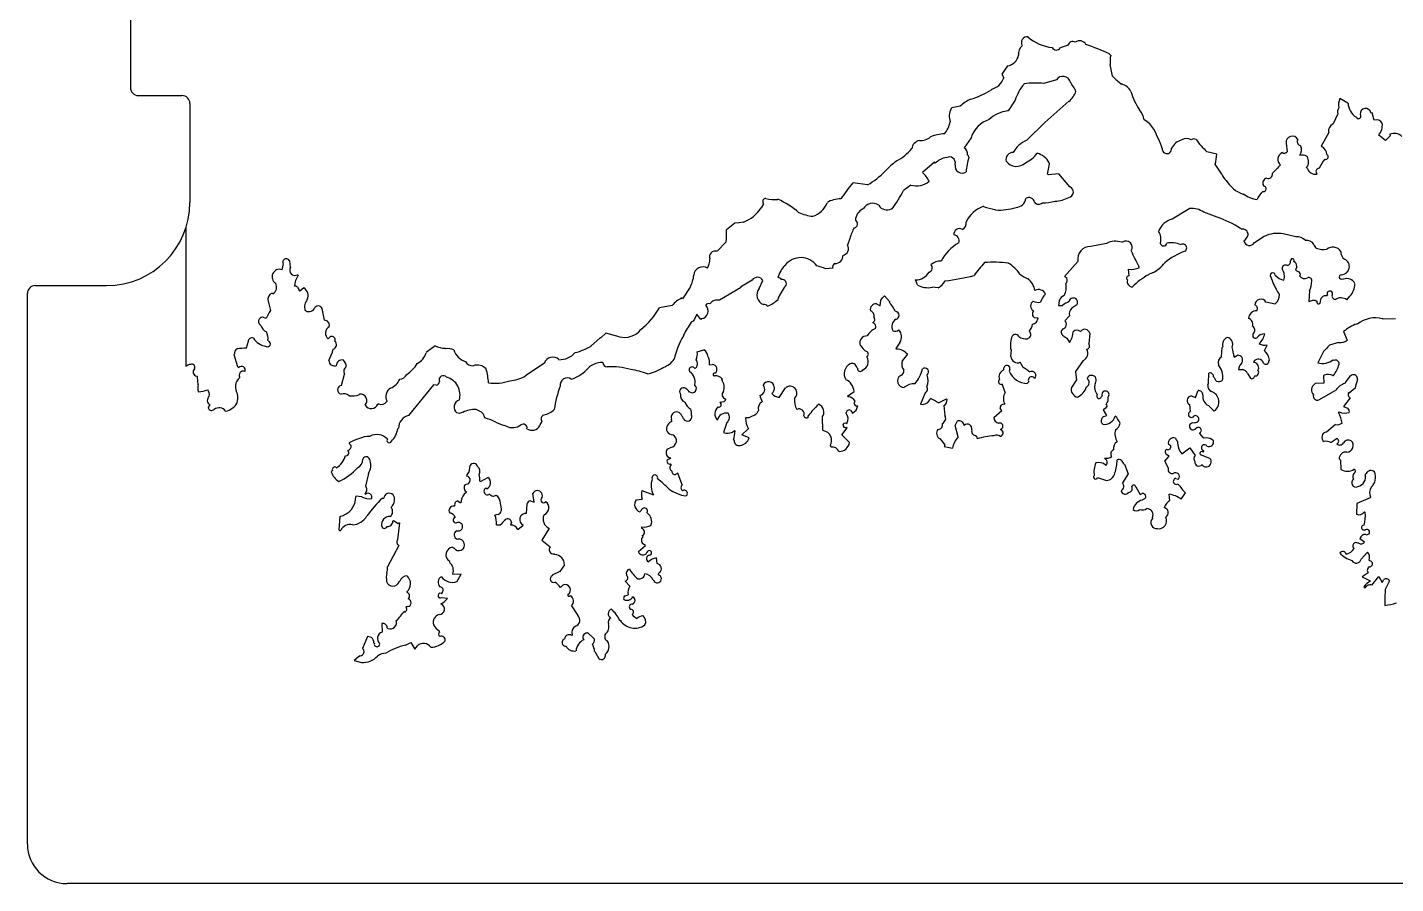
# Model space of a CAD drawing. Header units: millimetres. Extents: x -510 to 170, y -356 to 356.
# Drawn here: x -510.3 to -337.6, y -355.5 to -247.4 of the extents above; entities that cross this region are included whole.
import ezdxf

# ---------------------------------------------------------------- set-up
doc = ezdxf.new("R2010")
doc.units = ezdxf.units.MM

msp = doc.modelspace()

# ---------------------------------------------------------------- linework, layer by layer
at = {"color": 7, "linetype": 'Continuous', "lineweight": 25}
for p, q in [((-497.25, -234), (-497.25, -255)), ((-378.97, -249.63), (-379.97, -249.99)), ((-373.59, -250.9), (-373.76, -250.74)), ((-386.59, -252.26), (-387.32, -253.29)), ((-387.32, -253.29), (-387.05, -253.78)), ((-373.35, -253.57), (-373.64, -252.08)), ((-388.6, -255.24), (-388.68, -255.33)), ((-380.44, -254.02), (-382.02, -254.48)), ((-496.25, -256), (-490.75, -256)), ((-489.75, -257), (-489.75, -269.5)), ((-385.64, -256.59), (-386.52, -257.95)), ((-381.88, -259.41), (-378.86, -256.73)), ((-343.65, -256.95), (-344.67, -256.39)), ((-393.64, -257.56), (-393.72, -257.64)), ((-392.56, -257.36), (-393.64, -257.56)), ((-386.52, -257.95), (-386.61, -257.95)), ((-344.95, -258.32), (-345.5, -259.59)), ((-340.61, -258.2), (-340.77, -258.21)), ((-340.33, -259.11), (-340.61, -258.2)), ((-384.16, -261.65), (-381.88, -259.41)), ((-391.2, -261.34), (-392.08, -262.61)), ((-351.46, -262.01), (-351.34, -263.09)), ((-349.61, -262.38), (-349.69, -262.3)), ((-346.06, -260.69), (-347.02, -262.39)), ((-338.92, -261.67), (-339.78, -261.02)), ((-338.35, -261.07), (-338.92, -261.67)), ((-338.36, -260.9), (-338.35, -261.07)), ((-360.2, -263.42), (-361.46, -263.12)), ((-347.02, -262.39), (-346.93, -262.47)), ((-395.82, -264.43), (-397.31, -265.72)), ((-395.71, -264.55), (-395.82, -264.43)), ((-393.2, -264.74), (-393.2, -264.65)), ((-381.54, -265.92), (-381.32, -264.66)), ((-381.32, -264.58), (-381.33, -264.5)), ((-381.32, -264.66), (-381.32, -264.58)), ((-359.55, -265.91), (-360.42, -264.68)), ((-348.78, -265.2), (-348.86, -265.12)), ((-347.69, -265.54), (-347.59, -265.92)), ((-404.25, -267.29), (-406.09, -267.01)), ((-398.81, -267.31), (-399.71, -268.01)), ((-381.45, -266), (-381.54, -265.92)), ((-380.12, -265.88), (-381.45, -266)), ((-378.74, -267.52), (-380.12, -265.88)), ((-354.32, -267.36), (-354.32, -267.44)), ((-417.4, -269.66), (-417.68, -270.19)), ((-401.15, -270.3), (-401.24, -270.31)), ((-388.19, -270.37), (-388.11, -270.45)), ((-363.61, -270.28), (-365.83, -271.6)), ((-360.15, -271.36), (-361.84, -270.74)), ((-490.25, -272.7), (-490.25, -290.23)), ((-421.01, -272.1), (-422.07, -272.96)), ((-420.45, -272.09), (-421.01, -272.1)), ((-419.91, -271.98), (-420.45, -272.09)), ((-406.49, -274.05), (-406.8, -274.89)), ((-357.1, -272.87), (-357.18, -272.79)), ((-354.23, -273.79), (-355.46, -274.58)), ((-350.22, -273.85), (-351.81, -273.48)), ((-422.11, -274.47), (-423.25, -275.67)), ((-374.11, -274.67), (-376.11, -275.06)), ((-372.11, -274.53), (-372.19, -274.53)), ((-477.98, -277.25), (-478.13, -278)), ((-477.16, -276.89), (-477.24, -276.81)), ((-477.05, -277.72), (-477.16, -276.89)), ((-408.64, -277.78), (-409.56, -277.89)), ((-377.73, -276.94), (-379.43, -278.83)), ((-370.01, -277.65), (-370.02, -277.57)), ((-370.01, -277.73), (-370.01, -277.65)), ((-350.1, -277.57), (-350.27, -278.03)), ((-476.1, -278.7), (-476.19, -278.62)), ((-418.8, -279.31), (-420.29, -280.19)), ((-417.94, -280.38), (-417.47, -279.36)), ((-397.97, -279.92), (-398.23, -279.26)), ((-379.43, -278.83), (-379.13, -279.03)), ((-371.24, -278.77), (-371.34, -277.94)), ((-368.74, -278.54), (-368.82, -278.62)), ((-368.3, -278.38), (-368.74, -278.54)), ((-350.27, -278.03), (-349.86, -278.26)), ((-349.86, -278.26), (-349.73, -278.46)), ((-349.67, -278.68), (-349.75, -278.77)), ((-349.73, -278.46), (-349.67, -278.68)), ((-344.22, -279.21), (-344.47, -279.19)), ((-510.25, -350.5), (-510.25, -281)), ((-509.25, -280), (-500.25, -280)), ((-479.3, -281.05), (-479.39, -280.97)), ((-475.88, -280.7), (-475.97, -280.62)), ((-475.39, -280.27), (-475.88, -280.7)), ((-426.64, -280.2), (-427.61, -281.65)), ((-420.28, -280.27), (-422.92, -281.85)), ((-420.29, -280.19), (-420.28, -280.27)), ((-402.38, -281.53), (-402.11, -281.28)), ((-402.11, -281.28), (-401.5, -282.02)), ((-395.36, -280.26), (-396.12, -280.2)), ((-348.52, -280.66), (-348.57, -282)), ((-346.33, -281.27), (-346.25, -281.18)), ((-343.81, -281.79), (-343.4, -281.33)), ((-479.86, -281.98), (-479.58, -283.14)), ((-472.77, -284.38), (-473.06, -282.88)), ((-428.92, -282.52), (-430.5, -282.81)), ((-427.61, -281.65), (-427.69, -281.56)), ((-403.13, -282.31), (-402.66, -282.55)), ((-402.66, -282.55), (-402.58, -281.84)), ((-402.58, -281.84), (-402.38, -281.53)), ((-401.5, -282.02), (-401.5, -282.1)), ((-380.09, -281.91), (-380.17, -282.53)), ((-380.17, -282.53), (-379.67, -282.49)), ((-377.85, -282.41), (-378.48, -282.86)), ((-354.01, -282.06), (-352.83, -282.28)), ((-348.57, -282), (-348.07, -281.82)), ((-348.07, -281.82), (-347.81, -281.85)), ((-347.81, -281.85), (-347.57, -281.97)), ((-480.14, -284.16), (-480.57, -283.98)), ((-426.27, -284.47), (-426.52, -284.63)), ((-426.07, -284.25), (-426.27, -284.47)), ((-425.8, -283.6), (-426.07, -284.25)), ((-425.28, -284.26), (-425.8, -283.6)), ((-425.2, -284.17), (-425.28, -284.26)), ((-383.45, -284.87), (-383.18, -284.78)), ((-382.72, -284.1), (-383.2, -284.06)), ((-383.18, -284.78), (-382.95, -284.61)), ((-382.95, -284.61), (-382.72, -284.1)), ((-378.79, -283.83), (-379.36, -284.43)), ((-339.23, -284.25), (-339.31, -284.17)), ((-337.64, -284.21), (-339.23, -284.25)), ((-472.01, -286.44), (-472.29, -286.71)), ((-472.16, -285.2), (-472.17, -285.12)), ((-437.27, -286.01), (-437.92, -286.61)), ((-435.59, -286.46), (-437.27, -286.01)), ((-427.48, -286.24), (-427.48, -286.32)), ((-383.84, -285.8), (-383.84, -285.72)), ((-379.56, -286.36), (-379.47, -286.44)), ((-379.47, -286.44), (-379.23, -286.54)), ((-376.22, -286.01), (-376.36, -287.36)), ((-344.2, -285.81), (-343.76, -286.89)), ((-342.47, -284.84), (-342.56, -284.85)), ((-482.4, -287.07), (-482.63, -287.91)), ((-479.89, -286.92), (-479.81, -287)), ((-471.77, -288.39), (-471.67, -288.03)), ((-458.8, -287.6), (-459.95, -288.46)), ((-457.45, -287.98), (-457.54, -287.9)), ((-438.01, -286.61), (-439.15, -287.65)), ((-437.92, -286.61), (-438.01, -286.61)), ((-425.75, -288.37), (-424.92, -288.09)), ((-400.19, -287.17), (-400.67, -287.94)), ((-400.67, -287.94), (-400.59, -288.02)), ((-386.12, -288.12), (-386.2, -288.04)), ((-386.18, -288.96), (-386.12, -288.12)), ((-384.07, -286.73), (-383.98, -286.64)), ((-379.23, -286.54), (-379.1, -286.64)), ((-379.1, -286.64), (-378.79, -287.17)), ((-359.59, -288.99), (-359.53, -287.82)), ((-359.53, -287.82), (-359.45, -287.73)), ((-354.17, -288.17), (-353.86, -287.5)), ((-346.36, -287.92), (-346.73, -288.31)), ((-346.18, -287.73), (-346.36, -287.92)), ((-346, -287.53), (-346.18, -287.73)), ((-344.83, -287.17), (-346, -287.53)), ((-484.11, -288.62), (-484.19, -288.71)), ((-484.19, -288.71), (-483.73, -290.2)), ((-472.21, -289.47), (-471.77, -288.39)), ((-445.11, -289.82), (-447.41, -291.38)), ((-445.03, -289.81), (-445.11, -289.82)), ((-424.2, -290), (-423.85, -289.96)), ((-404.32, -289.04), (-404.33, -288.95)), ((-399.23, -288.65), (-399.88, -289.5)), ((-384.64, -290.34), (-384.99, -289.68)), ((-377.05, -289.47), (-378.02, -290.83)), ((-358, -289.03), (-357.6, -288.8)), ((-355.47, -289.71), (-355.55, -289.63)), ((-353.64, -289.5), (-353.55, -289.41)), ((-346.73, -288.31), (-347.44, -289.75)), ((-345.53, -289.36), (-345.44, -289.44)), ((-488.8, -291.51), (-488.89, -291.43)), ((-488.69, -292.51), (-488.8, -291.51)), ((-483.73, -290.2), (-483.65, -290.28)), ((-483.65, -290.28), (-483.56, -290.36)), ((-470.62, -292.6), (-470.24, -291.17)), ((-426.27, -290.27), (-426.03, -290.47)), ((-405.63, -290.33), (-405.54, -290.41)), ((-387.05, -290.66), (-387.06, -290.37)), ((-386.29, -290.54), (-386.41, -290.78)), ((-378.02, -290.83), (-378.01, -290.91)), ((-378.01, -290.91), (-377.9, -291.91)), ((-361.25, -292.3), (-361.2, -291.04)), ((-360.6, -291.53), (-360.52, -291.61)), ((-357.45, -290.6), (-356.92, -290.59)), ((-356.34, -291.1), (-355.96, -291.7)), ((-346.65, -291.31), (-346.73, -291.4)), ((-346.73, -291.4), (-346.7, -292.32)), ((-345.47, -291.37), (-345.56, -291.37)), ((-459, -292.54), (-462.16, -296.38)), ((-458.69, -292.56), (-459, -292.54)), ((-426.05, -292.56), (-426.06, -292.47)), ((-422.56, -291.79), (-422.64, -291.88)), ((-415.39, -294.11), (-414.59, -292.91)), ((-406.78, -293.96), (-405.96, -293.35)), ((-386.89, -293.5), (-387.26, -292.42)), ((-384.08, -292.33), (-384, -292.25)), ((-384, -292.25), (-383.92, -292.16)), ((-377.9, -291.91), (-378.55, -292.85)), ((-361.35, -292.52), (-361.25, -292.3)), ((-347.79, -292.35), (-347.87, -292.43)), ((-346.7, -292.32), (-347.79, -292.35)), ((-347.31, -294.43), (-345.17, -293.2)), ((-342.75, -292.96), (-343.49, -293.57)), ((-468.34, -293.71), (-468.42, -293.8)), ((-465.96, -294.9), (-466.04, -294.99)), ((-422.38, -294.68), (-422.88, -294.74)), ((-422.88, -294.74), (-422.72, -294.95)), ((-422.22, -294.51), (-422.38, -294.68)), ((-422.16, -294.29), (-422.22, -294.51)), ((-406.7, -294.04), (-406.78, -293.96)), ((-397.01, -293.52), (-397.59, -294.96)), ((-395.3, -294.81), (-394.31, -294.28)), ((-394.62, -295.13), (-394.51, -296.38)), ((-394.31, -294.28), (-394.23, -294.37)), ((-387.02, -295.01), (-386.94, -294.92)), ((-374.75, -294), (-374.67, -293.92)), ((-373.81, -293.89), (-373.92, -294.06)), ((-363.5, -295.87), (-363.6, -295.04)), ((-363.42, -293.93), (-362.9, -294.11)), ((-361.26, -295.14), (-360.54, -295.83)), ((-343.39, -294.15), (-344.2, -295.26)), ((-343.49, -293.57), (-343.58, -293.49)), ((-455.75, -296.16), (-456.06, -296.07)), ((-455.32, -295.99), (-455.75, -296.16)), ((-453.2, -295.84), (-453.65, -295.65)), ((-428.94, -297.15), (-428.99, -296.86)), ((-419.67, -296.73), (-419.59, -296.65)), ((-411.73, -296.6), (-411.73, -296.43)), ((-409.97, -296.63), (-409.93, -298.22)), ((-406.36, -295.76), (-406.14, -296.11)), ((-406.14, -296.11), (-405.68, -295.74)), ((-405.68, -295.74), (-405.49, -295.17)), ((-388.31, -296.63), (-387.33, -295.77)), ((-387.33, -295.77), (-387.51, -295.52)), ((-374.2, -295.48), (-374.54, -295.67)), ((-374.54, -295.67), (-374.1, -296.41)), ((-374.1, -296.41), (-374.18, -296.5)), ((-344.76, -295.95), (-344.84, -296.03)), ((-344.2, -295.26), (-343.7, -295.48)), ((-343.7, -295.48), (-343.55, -295.72)), ((-343.55, -295.72), (-343.51, -295.99)), ((-463.45, -298.01), (-463.53, -298.09)), ((-449.83, -297.76), (-450, -297.64)), ((-421.99, -297.3), (-422.43, -298.54)), ((-421.31, -298.49), (-421.05, -298.27)), ((-421.05, -298.27), (-420.96, -298.36)), ((-420.11, -298.83), (-419.3, -298.06)), ((-409.93, -298.22), (-409.84, -298.3)), ((-407.49, -298.82), (-406.84, -297.97)), ((-407.35, -297.57), (-407.26, -297.36)), ((-407.26, -297.36), (-407.09, -297.33)), ((-407.09, -297.33), (-406.86, -297.39)), ((-406.84, -297.97), (-406.93, -297.89)), ((-393.22, -297.68), (-392.9, -297.09)), ((-392.84, -299.09), (-393.22, -297.68)), ((-387.43, -298.19), (-387.44, -298.11)), ((-363.24, -297.33), (-362.96, -297.28)), ((-362.72, -297.97), (-362.93, -298.11)), ((-362.33, -298.68), (-362.34, -298.6)), ((-345.22, -297.55), (-346.37, -298.5)), ((-469.08, -299.56), (-469.67, -299.85)), ((-469.67, -299.85), (-469.67, -299.93)), ((-468.47, -299.33), (-469.08, -299.56)), ((-421.18, -299.45), (-421.1, -299.53)), ((-419.18, -299.23), (-420.11, -298.83)), ((-408.95, -300.2), (-408.95, -300.29)), ((-408.95, -300.29), (-408.87, -300.37)), ((-406.54, -299.8), (-407.49, -298.82)), ((-394.49, -300.14), (-394.6, -300.29)), ((-394.6, -300.29), (-393.56, -300.54)), ((-390.66, -298.91), (-390.51, -299.02)), ((-390.51, -299.02), (-390.41, -299.36)), ((-361.82, -299.25), (-362.33, -298.68)), ((-361.56, -299.23), (-361.82, -299.25)), ((-345.83, -299.82), (-345.09, -299.3)), ((-469.82, -300.77), (-469.81, -300.86)), ((-429.47, -301.94), (-429.15, -301.84)), ((-429.18, -300.5), (-429.1, -300.42)), ((-429.15, -301.84), (-429.06, -301.75)), ((-374.37, -301.77), (-374.06, -302.07)), ((-366.75, -302.15), (-366.19, -301.55)), ((-366.19, -301.55), (-366.48, -301.36)), ((-364.6, -301.25), (-363.62, -300.47)), ((-363.62, -300.47), (-362.93, -301.46)), ((-361.08, -301.83), (-362.26, -301.36)), ((-361.93, -301.01), (-361.85, -300.93)), ((-361.85, -300.93), (-361.86, -300.84)), ((-344.77, -301.88), (-344.6, -302.05)), ((-344.6, -302.05), (-344.56, -303.21)), ((-471.75, -303.34), (-471.92, -303.51)), ((-467.23, -303.71), (-467.6, -305.31)), ((-454.52, -303.54), (-454.38, -302.7)), ((-429.04, -302.59), (-429.13, -302.51)), ((-428.2, -303.69), (-428.48, -303.85)), ((-427.63, -305.14), (-428.2, -303.69)), ((-374.18, -302.68), (-374.27, -302.69)), ((-371.39, -303.78), (-372.11, -304.89)), ((-371.93, -302.54), (-371.84, -302.54)), ((-371.84, -302.54), (-371.39, -303.78)), ((-366.31, -303.05), (-366.75, -302.15)), ((-341.45, -303.8), (-341.37, -303.71)), ((-455.06, -305.14), (-454.98, -305.14)), ((-454.98, -305.14), (-454.9, -305.05)), ((-453.15, -304.67), (-453.07, -304.75)), ((-453.07, -304.75), (-452.16, -304.22)), ((-375.23, -304.22), (-374.13, -304.61)), ((-370.43, -305.42), (-369.87, -306.36)), ((-365.38, -304.33), (-365.02, -304.44)), ((-468.07, -306.66), (-468.82, -306.6)), ((-467.66, -306.23), (-467.57, -306.32)), ((-465.47, -306.84), (-465.3, -306.84)), ((-455.92, -307.23), (-455.59, -307.41)), ((-455.17, -306.32), (-454.87, -306.05)), ((-452.29, -305.65), (-452.37, -305.57)), ((-451.1, -306.45), (-451.01, -306.53)), ((-451.01, -306.53), (-450.93, -306.53)), ((-446.78, -307.18), (-446.31, -307.33)), ((-446.31, -307.33), (-446.5, -306.24)), ((-433.44, -307.06), (-432.69, -306.95)), ((-432.72, -305.87), (-431.28, -306.41)), ((-369.87, -306.36), (-369.6, -306.24)), ((-369.55, -306.99), (-369.63, -307.08)), ((-366.12, -307.15), (-366.22, -306.31)), ((-364.7, -306.94), (-364.14, -306.17)), ((-340.87, -306.79), (-342.52, -307.51)), ((-340.79, -306.71), (-340.87, -306.79)), ((-456.41, -307.85), (-456.33, -307.77)), ((-450.87, -308.88), (-451.28, -308.97)), ((-447.27, -308.77), (-447.22, -307.6)), ((-445.01, -308.88), (-445.09, -308.96)), ((-432.9, -308.47), (-432.98, -308.55)), ((-432.81, -308.38), (-432.9, -308.47)), ((-432.05, -308.69), (-432.06, -308.61)), ((-342.52, -307.51), (-342.57, -308.85)), ((-341.58, -308.57), (-341.49, -308.65)), ((-470.84, -309.16), (-470.96, -310.84)), ((-464.14, -309.73), (-464.05, -309.65)), ((-464.05, -309.65), (-463.46, -310.05)), ((-463.29, -309.96), (-463.57, -312.06)), ((-463.46, -310.05), (-463.38, -309.96)), ((-463.38, -309.96), (-463.29, -309.96)), ((-451.08, -310.21), (-450.6, -310.18)), ((-450.6, -310.18), (-450.4, -310.05)), ((-449.19, -309.88), (-449.32, -310.25)), ((-448.39, -310.81), (-447.69, -310.24)), ((-444.46, -310.62), (-444.46, -310.7)), ((-432.75, -310.55), (-432.76, -310.47)), ((-432.75, -310.64), (-432.75, -310.55)), ((-368.32, -309.3), (-368.31, -309.38)), ((-470.96, -310.84), (-470.88, -310.92)), ((-470.88, -310.92), (-470.71, -310.92)), ((-444.46, -310.7), (-445.34, -312.15)), ((-445.34, -312.15), (-444.31, -312.96)), ((-432.64, -311.64), (-432.64, -311.55)), ((-432.56, -311.72), (-432.64, -311.64)), ((-342.15, -311.93), (-341.56, -312.33)), ((-341.51, -310.83), (-341.43, -310.82)), ((-463.38, -312.81), (-464.81, -315.52)), ((-456.6, -313.04), (-456.52, -313.12)), ((-456.52, -313.12), (-456.43, -313.12)), ((-443.79, -313.86), (-443.7, -313.94)), ((-433.17, -313.57), (-432.28, -312.8)), ((-432.28, -312.8), (-432.59, -312.6)), ((-342.3, -312.52), (-342.39, -312.52)), ((-342, -314.52), (-341.19, -313.66)), ((-456.97, -314.97), (-456.97, -314.81)), ((-442.49, -315.25), (-443.06, -316.1)), ((-430.79, -315.1), (-430.9, -314.35)), ((-340.99, -314.66), (-340.99, -314.74)), ((-463.34, -317.41), (-463.26, -317.32)), ((-456.59, -316.47), (-456.6, -316.39)), ((-455.51, -316.44), (-456.59, -316.47)), ((-456.07, -317.38), (-455.51, -316.44)), ((-443.06, -316.1), (-444.05, -316.55)), ((-444.05, -316.55), (-444.05, -316.63)), ((-434.23, -317.95), (-434.83, -317.3)), ((-431.32, -317.2), (-431.24, -317.2)), ((-430.59, -316.51), (-430.67, -316.52)), ((-430.5, -316.59), (-430.59, -316.51)), ((-341.12, -316.25), (-341.85, -316.77)), ((-341.85, -316.77), (-340.84, -317.25)), ((-340.84, -317.25), (-340.84, -317.33)), ((-340.65, -317.83), (-339.76, -316.71)), ((-339.76, -316.71), (-339.33, -317.46)), ((-339.33, -317.46), (-339.12, -317.11)), ((-338.41, -317.26), (-338.97, -318.37)), ((-462.39, -318.63), (-462.39, -318.72)), ((-443, -318.11), (-442.69, -317.81)), ((-441.8, -319.16), (-441.72, -319.16)), ((-434.85, -319.16), (-434.45, -319.04)), ((-341.65, -318.02), (-341.57, -318.1)), ((-341.57, -318.1), (-341.48, -318.18)), ((-338.97, -318.37), (-339.02, -319.45)), ((-462.26, -320.53), (-462.5, -320.56)), ((-457.95, -319.42), (-458.19, -319.44)), ((-457.26, -319.5), (-457.95, -319.42)), ((-441.6, -320.41), (-440.81, -321.64)), ((-339.02, -319.45), (-339, -320.37)), ((-465.54, -322.65), (-465.51, -323.74)), ((-463.63, -322.26), (-463.71, -322.27)), ((-462.65, -321.23), (-462.74, -321.15)), ((-435.53, -322.25), (-435.45, -322.25)), ((-467.34, -324.29), (-467.96, -325.81)), ((-466.85, -324.43), (-467.34, -324.29)), ((-464.77, -323.3), (-464.86, -323.22)), ((-458.24, -323.71), (-458.24, -323.62)), ((-441.5, -324.09), (-441.58, -324.17)), ((-439.67, -323.87), (-439.59, -323.78)), ((-439.59, -323.78), (-438.73, -324.6)), ((-466.47, -325.18), (-466.56, -325.1)), ((-462.56, -325.39), (-462.21, -325.24)), ((-462.21, -325.24), (-461.88, -325.06)), ((-461.88, -325.06), (-461.35, -325.88)), ((-461.35, -325.88), (-461.02, -325.46)), ((-438.68, -326.18), (-438.16, -327.09)), ((-468.48, -326.86), (-469.01, -327.34)), ((-469.01, -327.34), (-468.1, -327.57)), ((-468.27, -326.74), (-468.48, -326.86)), ((-175.75, -355.5), (-505.25, -355.5))]:
    msp.add_line(p, q, dxfattribs=at)
for centre, radius, start, end in [((-383.83, -250.75), 1.38, 130.9591, 185.7653), ((-384.13, -249.31), 0.723, 80.829, 212.9022), ((-380.46, -244.62), 5.34, 228.1136, 264.4525), ((-380.45, -249.68), 0.58, 206.5358, 327.0568), ((-378.39, -249.78), 0.601, 57.0866, 166.0047), ((-377.51, -249.97), 0.888, 26.6126, 128.4325), ((-383.72, -271.55), 23.07, 64.4077, 72.3181), ((-386.82, -250.65), 1.62, 277.8806, 351.7705), ((-369.51, -251.67), 4.15, 169.3477, 185.606), ((-379.62, -254.55), 0.975, 14.3522, 147.2013), ((-366.47, -246.83), 9.63, 224.4492, 233.2531), ((-496.25, -255), 1, 180, 270), ((-394.67, -245.33), 11.65, 287.0344, 300.8864), ((-389.42, -252.83), 2.54, 288.6257, 338.1368), ((-379.96, -258.37), 5.95, 140.0487, 162.5588), ((-383.02, -263.87), 9.45, 83.9331, 99.1888), ((-384.08, -258.36), 6.75, 25.0901, 36.8892), ((-372.66, -256.29), 1.8, 25.5485, 76.371), ((-490.75, -257), 1, 0, 90), ((-389.82, -259.98), 3.79, 112.1485, 136.2178), ((-380.92, -254.3), 3.19, 310.1543, 337.9765), ((-360.96, -252.27), 10.58, 197.8484, 211.6692), ((-342.98, -257.18), 1.87, 154.9962, 191.8642), ((-341.42, -256.86), 2.23, 182.2182, 238.1258), ((-391.75, -258.63), 2.2, 153.4436, 198.2595), ((-386.12, -262.04), 4.12, 96.7518, 132.7665), ((-371.81, -259.52), 2.5, 10.5242, 42.6346), ((-344.12, -258.09), 0.862, 142.4751, 195.5956), ((-342.32, -258.62), 0.306, 205.7976, 44.7072), ((-341.44, -258.31), 0.674, 8.9741, 188.3952), ((-397, -258.78), 3.2, 319.7417, 350.2481), ((-387.74, -262.45), 3.63, 108.8885, 162.1488), ((-371.09, -262.04), 3.45, 30.9942, 59.6656), ((-388.31, -270.54), 22.64, 20.306, 26.9881), ((-345.19, -260.44), 0.904, 110.1859, 196.3386), ((-340.06, -259.92), 0.849, 29.1348, 108.7511), ((-341.36, -259.71), 2.05, 320.4199, 5.8324), ((-397.51, -262.85), 1.18, 99.6979, 173.4303), ((-397.63, -259.54), 2.14, 267.7191, 308.1809), ((-394.29, -266.22), 5.39, 92.7992, 111.8893), ((-382.94, -264.72), 3.31, 111.7061, 152.6184), ((-364.13, -263.55), 1.99, 103.5832, 153.2804), ((-363.99, -262.54), 1.11, 59.6683, 123.4509), ((-363.11, -261.99), 0.517, 54.9556, 127.2035), ((-345.37, -247.65), 22.32, 218.5888, 223.8708), ((-350.67, -261.92), 0.794, 27.6388, 186.5317), ((-349.58, -261.83), 0.477, 143.6937, 256.2992), ((-337.81, -262.11), 1.33, 43.6411, 114.424), ((-403.62, -258.59), 6.42, 297.917, 320.1616), ((-394.02, -266.16), 2.34, 97.1126, 136.4105), ((-393.93, -264.5), 0.751, 348.1403, 119.8426), ((-392.67, -263.46), 1.04, 356.8087, 55.2035), ((-380.97, -266.82), 10.93, 163.8058, 173.7087), ((-391.92, -263.91), 0.477, 16.8509, 53.6506), ((-385.91, -264.08), 0.885, 87.8157, 194.8323), ((-386.02, -260.94), 3.93, 295.4017, 323.4714), ((-383.49, -265.66), 2.45, 28.2408, 75.272), ((-366.49, -262.75), 0.591, 173.4317, 9.6888), ((-366.43, -263), 6.24, 344.3714, 356.1314), ((-351.59, -264.05), 0.924, 111.6382, 230.276), ((-351.68, -262.88), 0.399, 231.9516, 327.4285), ((-350.64, -262.85), 1.14, 322.204, 24.6569), ((-349.46, -264.78), 1.26, 59.4596, 103.0507), ((-349.93, -264.37), 1.3, 325.1032, 31.2872), ((-343.8, -266.64), 3.78, 136.8007, 156.9335), ((-347.51, -263.52), 1.2, 2.7608, 60.8707), ((-346.46, -263.74), 0.319, 252.7534, 63.9707), ((-409.72, -258.04), 10.75, 300.5862, 315.5922), ((-395.76, -271.06), 8.34, 125.5163, 138.748), ((-399.95, -268.54), 3.86, 26.3029, 47.0051), ((-392.35, -264.93), 0.864, 167.0365, 307.0698), ((-385.47, -263.31), 1.64, 217.4744, 313.8339), ((-317.51, -299.12), 48.81, 135.2538, 136.9753), ((-347.78, -264.89), 1.04, 197.0712, 280.5796), ((-347.23, -265.62), 0.464, 94.9531, 170.1229), ((-386.9, -282.97), 24.97, 140.2555, 146.1303), ((-398.11, -264.82), 2.59, 254.398, 308.9736), ((-378.99, -268.17), 0.701, 280.3778, 68.495), ((-357.93, -265.46), 1.68, 195.6624, 229.385), ((-355.62, -264.65), 3.99, 211.5117, 251.5482), ((-353.75, -267.05), 0.647, 105.7666, 208.4609), ((-354.31, -267.78), 0.34, 256.7458, 92.1307), ((-353.7, -265.95), 0.525, 244.251, 14.6232), ((-417.07, -269.4), 0.418, 91.5588, 218.4268), ((-416.04, -265.65), 3.49, 252.6914, 277.7468), ((-419.39, -278), 9.68, 48.1434, 66.7506), ((-407.72, -272.22), 3.16, 88.3506, 121.556), ((-417.12, -258.68), 19.75, 323.9339, 331.8083), ((-385.56, -268.85), 1.27, 271.8751, 353.0746), ((-383.9, -269.59), 0.709, 9.2597, 124.3123), ((-380.65, -265.67), 3.66, 270.684, 299.2212), ((-354.33, -264.57), 4.63, 236.4537, 260.2708), ((-352.87, -269.95), 2.38, 129.4336, 159.9443), ((-500.25, -269.5), 10.5, 270, 0), ((-421.52, -267.69), 4.58, 290.5328, 326.9269), ((-410.56, -265.22), 6.05, 246.9419, 264.2896), ((-411.96, -268.63), 2.74, 286.8276, 340.8411), ((-404.06, -271.88), 1.74, 116.4138, 176.2718), ((-403.62, -270.99), 1.38, 55.5987, 151.061), ((-401.8, -269.24), 1.21, 210.4463, 297.6252), ((-388.42, -273.54), 3.75, 108.7209, 155.254), ((-387.56, -265.11), 5.3, 247.1382, 263.2034), ((-387.67, -263.4), 7.06, 266.4641, 287.7106), ((-382.67, -269.01), 0.712, 221.792, 311.8007), ((-381.93, -265.45), 4.1, 266.3391, 288.8026), ((-363.3, -272.77), 2.51, 54.2473, 96.9815), ((-399.79, -275.97), 6.97, 151.9229, 163.9385), ((-406.02, -272.21), 0.493, 279.6945, 62.8202), ((-392.72, -272.11), 0.901, 297.4088, 8.4985), ((-365.14, -274.09), 2.58, 105.5972, 158.7286), ((-364.92, -285.08), 14.52, 57.8411, 70.847), ((-429.17, -273.52), 7.12, 352.3033, 4.4559), ((-392.66, -273.52), 0.714, 59.8053, 186.5272), ((-393.42, -274.32), 0.714, 337.3525, 86.2802), ((-373, -276.72), 2.33, 69.7082, 118.3928), ((-371.64, -275.15), 0.779, 326.0888, 127.0341), ((-369.06, -274.13), 1.81, 343.1242, 32.6793), ((-356.97, -273.58), 0.725, 358.7206, 100.4226), ((-358.06, -272.85), 1.97, 309.654, 337.712), ((-356.09, -274.21), 0.729, 191.9849, 329.899), ((-352.56, -277.14), 3.74, 78.4465, 116.4866), ((-349.99, -275.01), 1.18, 35.6744, 101.0489), ((-348.83, -275.31), 1.01, 28.7447, 101.4902), ((-423.48, -276.35), 0.717, 71.497, 201.6218), ((-408.39, -276.18), 1.04, 270.3199, 1.1148), ((-407.5, -275.34), 0.835, 280.6017, 32.4816), ((-390.04, -279.37), 5.5, 119.6873, 153.4336), ((-376.15, -276.66), 1.6, 88.4409, 190.1331), ((-356.15, -269.52), 16.04, 202.2388, 210.1306), ((-366.92, -274.56), 0.426, 192.8783, 350.242), ((-361.6, -283.06), 7.85, 109.4209, 130.8953), ((-365.99, -277.96), 3.37, 68.179, 98.6842), ((-364.48, -275.24), 0.487, 302.5223, 122.5281), ((-347.16, -274.66), 0.801, 191.3556, 230.786), ((-346.72, -272.54), 2.9, 251.0038, 277.8693), ((-345.56, -276.29), 1.16, 30.5287, 131.026), ((-343.36, -275.73), 1.2, 178.9267, 231.9859), ((-477.61, -277.03), 0.43, 30.4357, 210.7964), ((-476.52, -278.08), 0.635, 145.883, 301.7858), ((-425.04, -278.77), 1.14, 58.5051, 175.545), ((-426.49, -276.65), 2.34, 330.5457, 0.6884), ((-412.03, -279.98), 3.67, 136.225, 164.0374), ((-412.69, -278.98), 2.51, 35.9508, 142.3991), ((-411.15, -280.63), 3.16, 59.9069, 81.1403), ((-408.21, -277.64), 0.46, 112.5172, 197.847), ((-396.62, -277.77), 0.533, 282.8736, 49.7392), ((-395.09, -278.67), 1.76, 85.511, 132.3231), ((-374.67, -290.25), 19.84, 138.4612, 144.4613), ((-388.36, -289.75), 12.71, 81.5722, 95.1902), ((-388.66, -280.92), 4.32, 33.0956, 60.0259), ((-371.08, -275.17), 2.78, 264.6474, 292.726), ((-370.82, -273.67), 5.34, 298.2, 319.7696), ((-351.53, -277.82), 0.418, 54.6958, 191.1365), ((-353.44, -278.84), 1.77, 343.8501, 32.0996), ((-351.45, -276.93), 0.57, 286.9277, 5.1204), ((-350.66, -276.83), 0.231, 327.4096, 193.0922), ((-350.83, -277.58), 0.721, 0.3812, 59.9467), ((-344.49, -277.61), 1.02, 270.6995, 67.2099), ((-478.45, -278.88), 0.938, 69.7231, 240.2672), ((-473.3, -280.42), 3.29, 148.4717, 173.5358), ((-430.16, -278.3), 4, 331.6954, 354.5556), ((-418.15, -279.73), 0.778, 28.4917, 147.4791), ((-415.58, -279.52), 0.545, 34.0197, 87.1583), ((-415.03, -279.74), 0.536, 322.2697, 100.8175), ((-398.15, -277.37), 1.89, 267.5389, 330.8734), ((-396.37, -278.32), 2.19, 297.3257, 330.3411), ((-398.48, -247.86), 31.8, 277.2427, 283.9572), ((-382.3, -274.77), 4.68, 234.1767, 248.4349), ((-385.68, -281.1), 2.59, 11.1733, 50.0568), ((-379.61, -279.33), 0.558, 311.6865, 31.4692), ((-371.3, -279.05), 0.287, 77.5115, 232.4814), ((-370.77, -279.46), 0.731, 165.848, 262.216), ((-364.42, -286.51), 9.03, 119.1172, 135.5129), ((-353.16, -278.7), 0.315, 2.2492, 182.6882), ((-343.08, -275.24), 10.95, 198.4738, 208.3), ((-351.22, -277.15), 2.23, 223.3538, 256.5556), ((-349.12, -278.36), 0.753, 213.1626, 298.3373), ((-348.58, -279.34), 0.362, 350.1688, 119.4988), ((-351.24, -279.35), 3.02, 334.2027, 359.0538), ((-344.48, -278.91), 0.281, 90.3392, 273.0996), ((-343.77, -280.2), 1.09, 24.1858, 114.1732), ((-509.25, -281), 1, 90, 180), ((-479.1, -281.72), 0.804, 110.7803, 199.2174), ((-479.81, -280.18), 1.01, 300.2116, 28.2033), ((-476.54, -280.62), 0.571, 0.1617, 92.9589), ((-475.97, -281.27), 1.15, 334.5106, 59.6588), ((-416.98, -281.19), 1.25, 139.6217, 251.1691), ((-411.07, -283.21), 4.73, 138.4007, 161.8703), ((-396.65, -277.52), 2.74, 241.2768, 281.234), ((-382.7, -281.51), 1.01, 26.0074, 116.0032), ((-379.95, -282.94), 2.63, 134.6316, 161.1107), ((-378.96, -282.37), 1.22, 113.7318, 157.9702), ((-381.61, -280.18), 2.41, 333.6577, 10.5379), ((-353.78, -281.12), 1.5, 309.2238, 0.7714), ((-351.2, -279.87), 1.63, 200.244, 228.6319), ((-346.42, -282), 0.735, 83.0649, 190.0571), ((-345.94, -281.03), 0.353, 320.3203, 206.5389), ((-345.24, -281.31), 0.43, 171.9583, 270.7667), ((-345.01, -279.79), 2.23, 316.1765, 0.9062), ((-473.74, -282.73), 1.54, 140.9563, 194.0915), ((-474.74, -282.48), 0.799, 231.9681, 327.4121), ((-473.56, -283.11), 0.543, 24.1771, 158.9435), ((-439.19, -277.74), 10.06, 309.0395, 329.7144), ((-425.95, -285.07), 3.92, 116.3719, 139.2564), ((-425.35, -283.19), 0.992, 279.0033, 45.5403), ((-424.32, -282.64), 0.374, 64.9964, 154.99), ((-423.18, -283.07), 1.25, 77.9901, 142.0014), ((-417.38, -283.06), 0.678, 41.5781, 90.4978), ((-418.51, -278.71), 4.23, 292.8158, 314.315), ((-403.2, -283.01), 0.712, 83.8589, 192.9199), ((-406.78, -286.55), 6.9, 28.5071, 40.0854), ((-382.93, -282.56), 0.754, 125.2487, 237.868), ((-382.72, -280.86), 1.26, 239.4523, 283.0541), ((-373.32, -291.98), 11.41, 118.9231, 123.7562), ((-378.31, -282.11), 0.55, 327.1397, 166.9867), ((-377.93, -283.57), 0.904, 127.4168, 196.3312), ((-354.65, -282.47), 0.763, 31.6884, 177.9177), ((-355.56, -282.91), 0.499, 327.3039, 72.689), ((-347.37, -282.08), 0.227, 152.6366, 346.8753), ((-344.56, -282.88), 1.33, 55.7201, 120.6714), ((-480.54, -284.53), 0.546, 92.2406, 244.2126), ((-475.78, -285.88), 4.68, 144.177, 158.4308), ((-472.74, -284.97), 0.589, 345.4708, 93.4024), ((-410.05, -295.51), 19.74, 146.5575, 152.0108), ((-404.09, -283.81), 0.661, 343.121, 73.1281), ((-403.76, -284.28), 0.414, 291.227, 43.8284), ((-403.8, -285.22), 0.582, 340.5236, 70.5212), ((-400.12, -285.17), 1.08, 121.961, 208.3788), ((-400.79, -283.76), 0.509, 281.0233, 82.099), ((-382.91, -283.58), 0.56, 137.4618, 239.5565), ((-379.81, -284.87), 0.629, 285.5848, 44.271), ((-355.2, -284.19), 1.01, 86.7899, 176.8036), ((-356.44, -284.89), 0.793, 343.1229, 73.1304), ((-340.2, -287.77), 3.7, 76.1491, 127.8456), ((-479.55, -284.68), 1.28, 195.4524, 244.9916), ((-481.89, -286.72), 2, 354.3636, 26.2504), ((-471.75, -286), 0.897, 117.6921, 232.7454), ((-471.87, -286.86), 0.45, 339.7594, 108.3336), ((-434.95, -283.82), 2.72, 256.4112, 320.4285), ((-419.19, -291.33), 9.68, 148.901, 167.8247), ((-404.4, -287.2), 0.845, 83.8812, 204.1139), ((-402.34, -287.5), 2.28, 113.6102, 149.9836), ((-400.77, -285.12), 0.646, 242.057, 313.7405), ((-401.18, -286.45), 1.22, 323.91, 45.2401), ((-385.6, -286.66), 0.497, 28.556, 164.9573), ((-384.16, -284.94), 1.8, 236.0209, 272.896), ((-384.15, -286.18), 0.49, 289.783, 50.711), ((-384.92, -284.7), 1.48, 316.5679, 353.4223), ((-379.27, -285.88), 0.555, 132.2799, 238.4595), ((-380.73, -285.75), 2.41, 323.7835, 358.2244), ((-377.85, -286.35), 0.712, 51.322, 131.8025), ((-376.86, -286.17), 0.657, 13.9126, 145.0219), ((-356.03, -285.63), 0.618, 318.3914, 55.1203), ((-355.3, -286.28), 0.367, 138.4034, 295.7858), ((-354.19, -287.19), 1.11, 87.7731, 148.4768), ((-356.73, -285.46), 2.66, 314.6381, 346.5529), ((-341.32, -288.84), 4.18, 107.1822, 133.5625), ((-483.54, -288.52), 0.582, 115.4942, 190.1377), ((-482.63, -296.16), 8.25, 89.9651, 98.0684), ((-481.94, -287.05), 0.46, 64.5329, 182.6), ((-479.72, -285.27), 2.44, 213.9816, 260.3796), ((-479.97, -287.34), 0.374, 245.4208, 64.5739), ((-471.84, -287.46), 0.591, 286.5784, 48.4703), ((-457.49, -284.88), 3.02, 244.2017, 269.057), ((-457.16, -289.56), 1.61, 63.6556, 100.5413), ((-454.39, -287.53), 2.14, 196.0047, 253.844), ((-443.26, -280.37), 8.36, 284.7531, 299.48), ((-425.48, -289.03), 1.09, 5.9523, 59.0989), ((-401.47, -284.91), 4.54, 215.4589, 228.0459), ((-400.66, -289.94), 1.93, 42.1607, 87.832), ((-382.33, -287.61), 3.9, 164.0279, 186.4101), ((-377.54, -288.52), 1.07, 297.1211, 27.1232), ((-376.67, -287.62), 0.416, 281.9582, 40.0508), ((-358.41, -287.49), 1.07, 117.123, 192.8684), ((-359.03, -287.39), 0.85, 332.1147, 81.0429), ((-352.12, -287.03), 6.21, 186.9591, 198.7826), ((-354.15, -285.91), 1.61, 243.6654, 280.5308), ((-356.01, -289.87), 2.5, 10.5248, 42.6332), ((-344.58, -285.95), 1.25, 257.9896, 311.1174), ((-489.56, -290.9), 0.963, 97.0324, 135.7253), ((-489.52, -290.31), 0.406, 330.6034, 113.7182), ((-471.5, -289.42), 0.72, 183.4102, 287.6564), ((-470.56, -290.11), 0.72, 75.465, 179.7094), ((-471.35, -290.33), 1.34, 3.7073, 43.0197), ((-464.44, -287.96), 3.84, 302.3149, 330.8089), ((-462.12, -287.82), 2.27, 297.306, 343.4427), ((-454.08, -289.08), 1.04, 209.1535, 274.1233), ((-443.97, -290.12), 1.1, 45.0949, 163.6341), ((-443.13, -286.68), 2.67, 268.4208, 318.3036), ((-437.67, -292.37), 2.68, 90.0775, 140.5448), ((-436.98, -289.58), 0.699, 189.7241, 259.9972), ((-430.91, -287.71), 2.75, 288.3426, 325.2144), ((-426.42, -289.86), 0.721, 303.1732, 42.4515), ((-427.33, -288.66), 1.61, 333.6643, 10.5357), ((-425.92, -289.75), 1.74, 351.8757, 28.7375), ((-423.87, -290.57), 0.615, 306.5054, 88.2308), ((-405.8, -291.13), 1.41, 118.0526, 211.4619), ((-406.2, -290.4), 0.578, 6.9769, 117.2296), ((-405.26, -289.61), 1.1, 291.1402, 31.5326), ((-404.51, -288.65), 0.357, 300.656, 90.5358), ((-398.82, -289.92), 1.14, 158.36, 221.0218), ((-385.3, -288.85), 0.887, 187.1721, 290.4782), ((-359.27, -289.69), 0.768, 113.9389, 203.9382), ((-357.53, -289.39), 0.594, 322.2654, 97.2727), ((-355.98, -290.77), 1.48, 136.5703, 173.4256), ((-354.96, -289.95), 0.674, 14.5685, 151.8296), ((-355.55, -290.35), 0.638, 325.8505, 82.5079), ((-354.01, -289.55), 0.379, 217.9017, 7.9007), ((-346.85, -287.74), 2.09, 253.6145, 309.2387), ((-350.22, -288.12), 5.75, 325.6207, 341.7067), ((-345.25, -289.89), 0.489, 355.961, 113.4197), ((-488.83, -290.91), 0.517, 129.5242, 264.1059), ((-482.47, -292.81), 1.54, 129.2216, 215.7174), ((-483.21, -290.65), 0.456, 335.6876, 140.0558), ((-483.02, -291.32), 0.522, 65.1901, 214.6685), ((-469.67, -290.82), 0.674, 121.3008, 211.3121), ((-463.44, -290.61), 1.22, 277.4653, 330.595), ((-457.78, -291.89), 0.527, 36.6887, 203.659), ((-457.97, -293.78), 2.3, 343.063, 74.4915), ((-453.5, -291.58), 1.55, 43.2157, 109.1396), ((-463.1, -293.25), 11.08, 5.0993, 14.2817), ((-449.77, -287.45), 4.59, 274.6674, 300.9766), ((-442.14, -292.55), 0.898, 55.4443, 188.6108), ((-443.07, -287.27), 4.76, 287.631, 314.4402), ((-436.44, -297.65), 7.41, 71.9066, 95.1614), ((-435.85, -301.92), 11.45, 70.4777, 81.3581), ((-432.85, -286.26), 4.94, 279.5892, 304.6439), ((-426.4, -290.63), 0.374, 70.3427, 221.7051), ((-427.59, -292.15), 1.57, 348.1315, 54.3822), ((-423.57, -291.23), 0.176, 66.2256, 268.8377), ((-423.4, -292.46), 1.07, 38.413, 99.4619), ((-405.18, -290.47), 0.362, 170.1627, 331.8482), ((-399.69, -292.05), 0.799, 119.1799, 274.991), ((-400.27, -290.78), 0.602, 288.5991, 10.5114), ((-401.04, -289.81), 3.76, 316.7795, 349.1228), ((-397.04, -290.89), 0.477, 309.7995, 129.0711), ((-398.96, -291.95), 2.33, 339.5144, 17.248), ((-386.82, -291.49), 0.864, 105.7732, 204.2219), ((-386.68, -290.46), 0.397, 347.7139, 167.324), ((-384.1, -289.85), 2.49, 201.9588, 270.5564), ((-386.29, -293.78), 3.81, 48.8777, 64.262), ((-383.55, -291.94), 0.43, 30.6146, 210.6202), ((-383.53, -291.35), 0.514, 313.4639, 119.6425), ((-376.95, -292.24), 0.651, 300.2724, 54.0459), ((-376.01, -291.94), 0.612, 317.8161, 157.7424), ((-361.06, -291.48), 0.46, 354.0705, 107.8435), ((-359.93, -291.53), 0.59, 187.7617, 329.3708), ((-362.31, -291.71), 2.89, 357.5603, 36.074), ((-357.08, -291.36), 0.78, 18.8075, 78.178), ((-355.78, -291.39), 0.357, 240.6333, 0.5209), ((-355.32, -290.99), 0.409, 254.811, 44.3048), ((-346.15, -292.43), 1.22, 60.593, 113.7282), ((-341.06, -293.84), 3.33, 130.4436, 153.0681), ((-342.97, -291.78), 0.533, 350.2419, 117.1314), ((-487.46, -292.93), 1.3, 160.7967, 202.3252), ((-489.11, -289.05), 4.4, 275.8452, 291.4694), ((-488.44, -293.8), 1.15, 351.0712, 34.671), ((-470.56, -293.15), 0.552, 96.6225, 257.6994), ((-463.75, -294.02), 1.28, 121.7947, 207.93), ((-465.3, -290.9), 2.22, 293.316, 335.5621), ((-458.75, -292.08), 0.488, 276.5822, 357.5276), ((-451.21, -286.87), 5.46, 260.9416, 289.3322), ((-431.24, -297.28), 12.64, 158.7038, 172.5255), ((-427.48, -293.39), 0.49, 54.3828, 217.9257), ((-428.13, -294.52), 1.79, 37.4928, 58.284), ((-426.39, -292.98), 0.546, 234.2353, 51.531), ((-424.16, -292.85), 1.81, 343.1277, 32.6764), ((-422.07, -293.77), 0.533, 133.3719, 260.2616), ((-417.97, -293.1), 0.749, 281.1937, 45.0587), ((-416.76, -292.86), 0.741, 2.8, 157.5056), ((-416.92, -292.94), 0.914, 310.8145, 7.4224), ((-414.03, -293.57), 0.862, 310.9285, 130.3801), ((-407.68, -293.46), 1.72, 3.5814, 66.9196), ((-398.31, -294.49), 2.11, 89.4787, 128.349), ((-397.18, -293.05), 0.498, 290.4264, 35.8265), ((-387.42, -292.13), 0.337, 123.1673, 299.449), ((-377.58, -293.1), 1, 165.7309, 259.3162), ((-379.01, -291.83), 2.58, 299.0968, 337.9746), ((-374.15, -292.8), 1.47, 162.2769, 220.9694), ((-374.24, -293.76), 0.454, 343.9477, 199.5905), ((-374.14, -289.25), 12.25, 336.6424, 340.9446), ((-362.51, -293.79), 0.545, 357.1606, 95.9578), ((-360.52, -292.63), 0.83, 172.6055, 243.8213), ((-361.3, -294.69), 1.37, 303.935, 72.4561), ((-347.42, -293.15), 0.849, 121.877, 226.9924), ((-343.3, -294.48), 2.27, 108.662, 145.5328), ((-330.03, -295.91), 13.06, 161.9654, 166.9536), ((-486.9, -294.48), 0.651, 129.0783, 242.8423), ((-486.92, -295.48), 0.507, 123.0654, 177.232), ((-485.73, -293.6), 2.3, 282.0532, 328.4489), ((-487.56, -294.07), 3.85, 349.0342, 5.2953), ((-470.4, -294.81), 1.16, 50.9608, 104.0864), ((-469.45, -289.48), 4.44, 267.2448, 283.5052), ((-468.25, -294.54), 0.839, 317.4216, 96.1034), ((-466.87, -294.59), 0.918, 214.5503, 334.5958), ((-465.58, -294.16), 0.836, 242.7291, 326.3821), ((-455.49, -295.34), 0.929, 107.7046, 232.1808), ((-426.94, -293.84), 0.935, 171.2599, 244.9936), ((-425.81, -294.15), 1.61, 199.2567, 242.4451), ((-423.01, -295.04), 0.304, 245.6309, 17.2087), ((-417.14, -295.49), 0.92, 116.1877, 197.3792), ((-415.45, -293.51), 2.4, 187.7746, 208.7484), ((-415.21, -292.6), 1.52, 222.7293, 263.1739), ((-411.44, -294.54), 2.05, 171.0102, 212.1293), ((-398.69, -306.75), 16.63, 134.933, 141.661), ((-410.88, -295.99), 1.11, 324.9459, 66.2472), ((-406.7, -294.98), 0.939, 23.6725, 89.4698), ((-405.62, -294.85), 0.343, 131.7886, 290.8135), ((-397.34, -293.92), 1.07, 256.4424, 341.9267), ((-398.04, -298.61), 4.68, 54.1785, 68.4304), ((-395, -294.45), 0.776, 298.8198, 6.1931), ((-387.13, -295.39), 0.404, 74.2422, 198.5637), ((-385.8, -294.24), 1.33, 145.724, 210.6619), ((-375.05, -293.97), 0.296, 136.5553, 353.4391), ((-374.44, -295.17), 0.392, 306.5008, 41.7311), ((-374.77, -294.28), 0.884, 315.2676, 14.4565), ((-363.37, -294.51), 0.578, 95.3814, 245.8405), ((-360.64, -293.96), 1.34, 174.0671, 242.1848), ((-347.5, -293.93), 0.526, 162.5636, 290.5554), ((-343.19, -293.74), 0.458, 146.731, 244.4636), ((-487, -295.31), 0.45, 198.7704, 315.4033), ((-486.07, -296.46), 1.03, 37.0217, 126.0817), ((-461.64, -298.12), 1.81, 106.5507, 176.3681), ((-453.86, -298.88), 3.23, 86.2518, 116.8216), ((-453.7, -296.91), 1.18, 9.6966, 64.9931), ((-455.09, -305.6), 9.25, 65.572, 73.9456), ((-444.91, -296.84), 0.536, 110.4085, 219.3114), ((-445.59, -293.84), 2.54, 281.0178, 315.2325), ((-428.36, -296.63), 0.677, 15.301, 200.0228), ((-428.14, -296.99), 0.699, 14.4419, 51.385), ((-426.98, -296.54), 0.558, 210.0938, 15.4653), ((-430.3, -296.52), 3.85, 1.8978, 14.0888), ((-422.41, -296.18), 1.12, 129.9543, 224.9136), ((-422.08, -297.27), 1.17, 79.2161, 165.3841), ((-422.5, -296.64), 0.826, 307.736, 39.1271), ((-416.7, -296.62), 2.97, 182.1619, 209.0306), ((-419.45, -295.62), 1.04, 262.2915, 305.8894), ((-419.07, -295.36), 1.13, 281.8337, 338.6122), ((-412.89, -296.19), 0.628, 336.2115, 116.9053), ((-411.97, -296.32), 0.37, 200.3121, 310.9175), ((-406.56, -296.12), 0.418, 61.5605, 181.5641), ((-407.76, -296.84), 1.06, 328.8765, 41.8752), ((-395.1, -296.75), 0.698, 293.8591, 32.3927), ((-387.58, -296.64), 0.732, 178.8343, 260.0371), ((-374.24, -297.06), 0.564, 84.6467, 233.2335), ((-374.39, -296.09), 1.43, 262.8013, 344.8722), ((-374.82, -298.34), 2.6, 21.9354, 46.1302), ((-363.4, -296.25), 0.391, 103.8978, 330.2929), ((-362.9, -296.85), 0.435, 262.017, 112.5248), ((-350.41, -298.68), 6.17, 12.3907, 25.4375), ((-344.07, -294.43), 1.67, 245.5874, 289.9058), ((-466.09, -297.73), 2.59, 313.0677, 351.9462), ((-449.39, -294.03), 3.66, 239.1405, 260.3776), ((-449.06, -296.14), 1.79, 244.5316, 306.3427), ((-447.69, -297.96), 0.477, 346.3082, 129.4384), ((-446.59, -297.16), 1.11, 234.9388, 333.4685), ((-444.75, -297.81), 0.859, 132.6232, 169.3862), ((-428.86, -298.05), 0.772, 145.2727, 273.8462), ((-428.62, -298.1), 1, 108.4886, 150.5965), ((-421.92, -297.32), 1.32, 247.4282, 297.5643), ((-425.88, -297.93), 4.94, 342.0871, 355.046), ((-410.07, -299.57), 1.28, 330.2615, 79.8576), ((-407.05, -297.62), 0.303, 172.0973, 294.9945), ((-394.82, -298.64), 0.739, 139.5526, 247.7541), ((-395.38, -297.57), 0.589, 269.7169, 17.6631), ((-392.74, -297.77), 0.699, 9.733, 103.4068), ((-391.65, -298.04), 0.56, 342.517, 135.6554), ((-390.58, -298.37), 0.55, 163.6596, 261.8125), ((-387.57, -297.74), 0.397, 289.7268, 110.2644), ((-387.6, -298.6), 0.443, 284.2837, 67.4152), ((-371.24, -298.74), 1.81, 163.1277, 212.6764), ((-373.68, -297.14), 1.29, 303.3623, 349.7741), ((-363.21, -297.77), 0.441, 93.8179, 308.8618), ((-362.52, -298.28), 0.369, 300.2908, 122.4691), ((-346.3, -299.14), 0.648, 95.6575, 235.5713), ((-345.04, -296.41), 1.15, 261.0719, 304.6632), ((-469.85, -300.34), 0.439, 274.2863, 66.2172), ((-467, -302.75), 3.72, 90.2707, 113.1852), ((-466.15, -300.58), 1.78, 42.2877, 119.0628), ((-464.6, -299.55), 0.285, 144.5104, 345.4879), ((-429.22, -299.57), 0.855, 278.1087, 61.235), ((-420.49, -299.59), 0.61, 174.3042, 285.5444), ((-420.5, -298.81), 1.38, 277.1448, 342.2903), ((-407.81, -299.65), 1.28, 268.3223, 352.9899), ((-397.82, -301.98), 3.81, 28.8521, 44.2539), ((-390.11, -301.34), 3.54, 140.5318, 166.797), ((-388.22, -305.29), 6.32, 91.0123, 110.2934), ((-387.96, -299.64), 0.769, 52.7417, 118.9583), ((-372.32, -300.54), 0.935, 118.1306, 191.865), ((-366.34, -300.38), 0.333, 231.26, 85.4634), ((-365.66, -299.89), 0.671, 68.5315, 193.169), ((-363.64, -298.43), 1.96, 205.3727, 219.6756), ((-362.74, -299.73), 2.41, 178.8613, 219.3107), ((-361.76, -300.47), 0.381, 36.5872, 255.4645), ((-361.45, -300.33), 1.1, 41.8032, 95.5897), ((-361.18, -299.74), 0.576, 242.0994, 14.9146), ((-346.43, -300.8), 1.15, 58.4541, 102.0478), ((-345.16, -299.64), 0.345, 285.5913, 77.5317), ((-344.69, -299.6), 0.525, 224.1408, 330.4015), ((-343.59, -300.25), 0.756, 62.4524, 148.7404), ((-343.83, -300.18), 0.837, 272.5667, 45.7957), ((-472.62, -300.81), 2.57, 301.8817, 345.4876), ((-470.03, -301.13), 0.343, 252.3048, 51.3321), ((-469.02, -302.01), 1.08, 293.7956, 6.1113), ((-467.51, -302.1), 0.486, 357.6598, 154.9469), ((-429.05, -301.12), 0.633, 102.2864, 268.4627), ((-429.22, -302.18), 0.345, 136.9768, 285.5972), ((-408.75, -301.37), 1, 26.008, 96.6), ((-374.16, -300.53), 1.26, 260.057, 303.6702), ((-373.04, -301.24), 0.536, 110.3962, 219.327), ((-377.25, -302.07), 4.47, 339.2664, 1.235), ((-372.62, -302.66), 0.699, 9.7156, 103.4242), ((-366.26, -300.98), 0.445, 129.4903, 239.9926), ((-362.47, -301.88), 0.617, 137.3501, 213.0887), ((-362.1, -301.18), 0.236, 46.5756, 226.5547), ((-361.53, -302.26), 0.629, 213.3174, 43.5429), ((-343.91, -301.87), 0.86, 81.9706, 180.7618), ((-469.6, -302.69), 2.46, 199.378, 236.2529), ((-471.48, -303.2), 0.304, 43.0193, 207.4881), ((-474.29, -297.68), 7.8, 295.2775, 317.0293), ((-468.61, -302.72), 1.7, 324.4513, 20.7244), ((-454.17, -304.11), 0.674, 121.2988, 174.4501), ((-453.94, -302.93), 0.495, 10.489, 152.0251), ((-453.97, -303.46), 0.806, 331.9366, 50.1122), ((-428.67, -302.97), 0.528, 134.5075, 240.0378), ((-428.54, -303.46), 0.4, 174.9159, 278.7129), ((-373.16, -303.49), 2.54, 154.1546, 191.0212), ((-375.08, -303.42), 1.1, 41.9255, 109.3067), ((-374.57, -302.29), 0.557, 314.7699, 23.284), ((-374.21, -303.45), 1.16, 273.9313, 349.66), ((-365.84, -303.22), 0.503, 160.645, 284.8558), ((-365.41, -304.12), 0.507, 320.3316, 126.0572), ((-362.45, -302.24), 0.536, 176.5573, 317.6772), ((-343.76, -301.92), 1.52, 238.1683, 304.9567), ((-342.43, -304.09), 0.616, 137.3437, 213.0948), ((-342.97, -303.42), 0.264, 290.0042, 73.1219), ((-340.75, -304.07), 0.722, 50.6811, 149.9354), ((-341.98, -304.16), 1.81, 314.5293, 20.7255), ((-468.04, -305.75), 0.618, 308.0033, 44.7308), ((-454.43, -305.48), 0.721, 151.436, 232.2928), ((-454.88, -304.55), 0.504, 268.5028, 85.0894), ((-455.29, -304.52), 2.14, 355.9652, 18.5735), ((-452.62, -304.9), 0.819, 294.0228, 55.6823), ((-429.04, -305.25), 2.52, 160.4484, 207.4462), ((-431.09, -304.26), 0.365, 337.9335, 205.1885), ((-439.78, -315.99), 14.7, 44.491, 52.1037), ((-427.29, -305.51), 0.503, 133.2016, 229.9202), ((-375.49, -304.18), 0.262, 128.7904, 352.4006), ((-372.58, -305.33), 0.644, 299.9699, 44.2323), ((-371.36, -305.62), 0.502, 273.4668, 31.5436), ((-370.68, -305.43), 0.257, 0.2375, 163.9626), ((-365.3, -304.71), 0.387, 101.0764, 303.661), ((-358.15, -300.24), 8.43, 214.654, 224.7844), ((-342.64, -304.88), 0.55, 123.7899, 294.3867), ((-342.73, -304.11), 1.31, 284.1482, 13.6959), ((-339.67, -306.14), 1.26, 146.4022, 206.7497), ((-471.4, -306.65), 2.58, 282.5281, 0.984), ((-467.15, -305.09), 1.82, 239.6973, 280.8039), ((-467.27, -306.71), 0.496, 339.6268, 127.7396), ((-451.96, -320.61), 19.29, 134.455, 143.2481), ((-464.61, -306.91), 0.694, 341.1451, 173.9053), ((-464.97, -307.18), 1.02, 307.6571, 2.3357), ((-455.93, -307.64), 0.416, 88.2351, 197.3958), ((-453.3, -307.66), 2.3, 144.2846, 173.6937), ((-452.22, -305.97), 0.436, 111.4531, 309.7771), ((-451.45, -305.98), 0.589, 213.9235, 306.5809), ((-454.2, -308.35), 3.75, 358.6063, 29.043), ((-446.72, -307.68), 0.51, 97.7064, 170.8358), ((-445.92, -306.52), 0.64, 325.0009, 154.9055), ((-445.14, -307.09), 0.326, 141.4979, 322.0165), ((-432.69, -307.65), 0.95, 141.7775, 252.3926), ((-430.99, -306.36), 1.8, 163.972, 199.1481), ((-426.39, -301.6), 5.02, 234.6545, 260.9679), ((-427.38, -306.22), 0.395, 301.0804, 126.0583), ((-371.74, -305.81), 0.517, 189.0233, 323.5905), ((-369.23, -308.59), 1.57, 104.6711, 168.4517), ((-369.54, -306.61), 0.378, 269.0186, 98.986), ((-365.25, -308.62), 1.71, 120.3461, 158.7999), ((-367.13, -310.69), 4.47, 56.9756, 78.2224), ((-464.99, -308.51), 0.826, 307.7392, 39.1187), ((-456.51, -308.4), 0.555, 79.7699, 213.3692), ((-457, -309.44), 0.734, 13.148, 87.6041), ((-453.36, -309.94), 2.3, 353.2087, 25.1068), ((-451.06, -308.3), 0.618, 288.0897, 346.3279), ((-447.36, -309.54), 0.774, 83.6909, 244.0791), ((-443.93, -309.47), 1.27, 156.4772, 245.2239), ((-445.34, -308.05), 0.89, 291.82, 59.2803), ((-432.42, -308.46), 0.398, 338.371, 167.886), ((-432.78, -309.76), 1.29, 336.9097, 55.7001), ((-370.36, -307.83), 0.606, 227.9567, 315.1643), ((-369.57, -307.4), 0.93, 247.0091, 306.5029), ((-369.03, -308.94), 0.795, 333.3105, 89.3001), ((-367.01, -308.67), 0.689, 302.5186, 75.7948), ((-342.23, -308.13), 0.79, 244.695, 326.5038), ((-345.53, -309.14), 4.07, 344.2447, 6.8612), ((-469.56, -311.42), 1.26, 74.652, 156.395), ((-469.43, -307.87), 2.35, 275.1216, 329.1594), ((-464.53, -310.19), 1.04, 87.7164, 189.7316), ((-465.2, -310.29), 0.358, 193.2419, 337.6496), ((-464.85, -309.71), 0.712, 268.1864, 358.1994), ((-456.2, -309.6), 0.345, 105.6004, 285.5933), ((-455.88, -310.43), 0.543, 248.9391, 114.1804), ((-443.58, -315.45), 8.7, 137.152, 141.6379), ((-449.67, -309.92), 0.481, 4.8375, 126.9639), ((-449.18, -311.07), 0.835, 18.3588, 99.8214), ((-432.52, -308.33), 2.15, 263.7458, 295.6347), ((-432.92, -311.12), 0.511, 302.109, 71.4054), ((-367.76, -309.92), 0.766, 135.7414, 274.8811), ((-367.53, -309.7), 0.994, 260.2917, 26.7784), ((-341.64, -310.55), 0.305, 85.2084, 294.1665), ((-463.1, -312.34), 0.545, 149.0848, 239.0917), ((-455.82, -312.73), 0.728, 212.0907, 101.4795), ((-455.82, -311.46), 0.582, 116.414, 255.5088), ((-432.24, -312.17), 0.555, 124.6525, 230.845), ((-342.01, -312.09), 0.517, 235.9167, 332.2597), ((-341.47, -312.11), 0.703, 85.2154, 165.2872), ((-341.26, -311.11), 0.337, 241.8149, 121.3093), ((-456.51, -313.98), 0.947, 95.7885, 240.5487), ((-443.87, -313.31), 0.563, 141.7839, 278.5625), ((-443.79, -315.23), 1.29, 359.296, 86.1991), ((-432.6, -313.39), 0.604, 197.2584, 328.3713), ((-431.71, -314.47), 0.438, 93.5709, 246.9311), ((-431.79, -313.75), 0.296, 279.6927, 173.4271), ((-344.32, -314.07), 0.49, 19.7916, 140.7075), ((-342.09, -311.3), 3.58, 223.2499, 252.4898), ((-344.23, -312.32), 1.62, 283.4462, 327.0531), ((-342.63, -312.86), 0.418, 54.7242, 234.6599), ((-341.78, -314.29), 0.865, 334.9991, 47.0484), ((-466.84, -315.68), 2.03, 342.6423, 4.5059), ((-457.75, -315.94), 1.24, 338.6196, 50.9819), ((-434.08, -316.37), 0.623, 108.8437, 196.1708), ((-431.11, -314.14), 3.57, 207.2265, 233.2177), ((-430.42, -316.43), 2.13, 102.8712, 133.3803), ((-430.93, -315.74), 0.659, 313.6563, 77.7813), ((-342.62, -314.41), 0.627, 209.1326, 350.253), ((-340.7, -315.94), 0.517, 120.8374, 217.2188), ((-340.94, -315.12), 0.379, 265.2194, 97.9026), ((-462.02, -316.91), 2.95, 167.8295, 188.8898), ((-464.13, -317.09), 0.847, 198.751, 338.3432), ((-462.25, -317.7), 1.08, 95.8239, 159.3508), ((-463.24, -317.62), 1.33, 309.9558, 48.394), ((-457.63, -317.47), 0.808, 117.9177, 222.5892), ((-456.61, -315.73), 1.73, 216.3534, 288.4111), ((-443.83, -317.03), 0.452, 118.1961, 288.5301), ((-444.61, -319.11), 1.89, 32.0901, 61.0311), ((-434.92, -316.89), 0.419, 282.2353, 55.8345), ((-433.07, -316.3), 0.731, 255.8508, 352.2113), ((-432.42, -317.54), 1.15, 17.0562, 86.4549), ((-430.77, -317.02), 0.502, 200.9953, 57.8752), ((-430.42, -316.47), 0.255, 102.9238, 190.9927), ((-339.86, -319.31), 2.21, 116.1895, 144.257), ((-338.84, -317.51), 0.493, 30.3089, 125.7113), ((-462.53, -319.19), 0.49, 312.4021, 73.338), ((-458.14, -319.14), 0.306, 69.71, 261.5228), ((-458.23, -318.46), 0.439, 296.9038, 88.8417), ((-442.41, -318.42), 0.669, 301.127, 114.831), ((-441.93, -319.07), 0.159, 150.2023, 323.6678), ((-442.15, -319.83), 0.796, 313.2539, 57.4978), ((-434.61, -319.51), 0.428, 124.1363, 198.2052), ((-434.63, -318.85), 0.881, 243.8387, 331.1728), ((-433.06, -318.76), 1.42, 145.3695, 191.7607), ((-434.1, -319.73), 0.511, 291.708, 61.0205), ((-340.89, -318.42), 0.637, 68.3606, 158.3629), ((-462.8, -320.85), 0.414, 291.2188, 43.8325), ((-462.34, -320.03), 0.503, 278.9558, 73.192), ((-458.33, -320.84), 0.696, 273.0711, 68.8113), ((-459.4, -317.8), 2.73, 298.919, 321.5268), ((-436.42, -321.41), 0.574, 105.5951, 248.7327), ((-439.29, -323.98), 4.14, 24.6494, 48.9096), ((-433.96, -320.56), 0.365, 83.0913, 238.9138), ((-434.14, -321.23), 0.357, 300.6705, 90.5277), ((-340.22, -311.52), 8.94, 277.8639, 287.4455), ((-465.44, -323.22), 0.582, 0.6179, 100.1331), ((-464.51, -322.5), 0.838, 252.2789, 16.2601), ((-503.19, -289.69), 51.25, 320.5289, 322.1204), ((-458.06, -322.51), 1, 103.8071, 197.39), ((-441.33, -322.24), 0.783, 285.7861, 49.2673), ((-438.02, -323.07), 1.14, 307.5887, 18.6643), ((-436.31, -322.52), 0.659, 118.9374, 196.2538), ((-433.61, -321.02), 2.22, 213.7866, 304.9356), ((-431.96, -319.69), 2.72, 222.8277, 239.0874), ((-432.41, -323.07), 1.41, 98.6093, 132.4445), ((-433.15, -322.41), 0.915, 332.8137, 54.4961), ((-467.28, -325.01), 0.725, 352.6956, 53.7216), ((-465.27, -324.53), 0.829, 106.6181, 230.0215), ((-457.35, -322), 1.85, 205.8914, 241.202), ((-458.06, -323.99), 0.337, 121.3048, 241.8163), ((-458.03, -324.76), 0.503, 348.2741, 112.4715), ((-441.91, -324.66), 0.585, 56.3479, 175.662), ((-440.66, -323.77), 0.903, 120.3722, 200.6728), ((-439.67, -324.38), 0.512, 89.2323, 220.7601), ((-436.78, -324.31), 0.64, 148.6884, 244.9479), ((-468.3, -326.21), 0.525, 272.948, 50.2061), ((-466.14, -325.25), 0.343, 168.8776, 14.2472), ((-460.57, -333.75), 8.6, 103.3892, 121.1875), ((-460.28, -326.3), 1.12, 34.7387, 131.7652), ((-459.43, -323.03), 2.63, 271.6438, 315.9777), ((-442.34, -325.06), 0.47, 108.2054, 275.5265), ((-441.29, -324.98), 1.15, 208.5541, 282.4464), ((-439.4, -326.22), 1.64, 113.6814, 175.9278), ((-439.29, -324.78), 0.595, 304.1401, 17.8707), ((-440.91, -326.36), 2.23, 4.4693, 29.16), ((-438.18, -325.56), 1.31, 309.7624, 30.7385), ((-467.94, -324.99), 2.59, 266.4984, 316.4616), ((-464.95, -328.27), 1.87, 92.1838, 126.6953), ((-437.84, -326.68), 0.52, 232.815, 12.2344), ((-505.25, -350.5), 5, 180, 270)]:
    msp.add_arc(centre, radius, start, end, dxfattribs=at)

doc.saveas('drawing.dxf')
